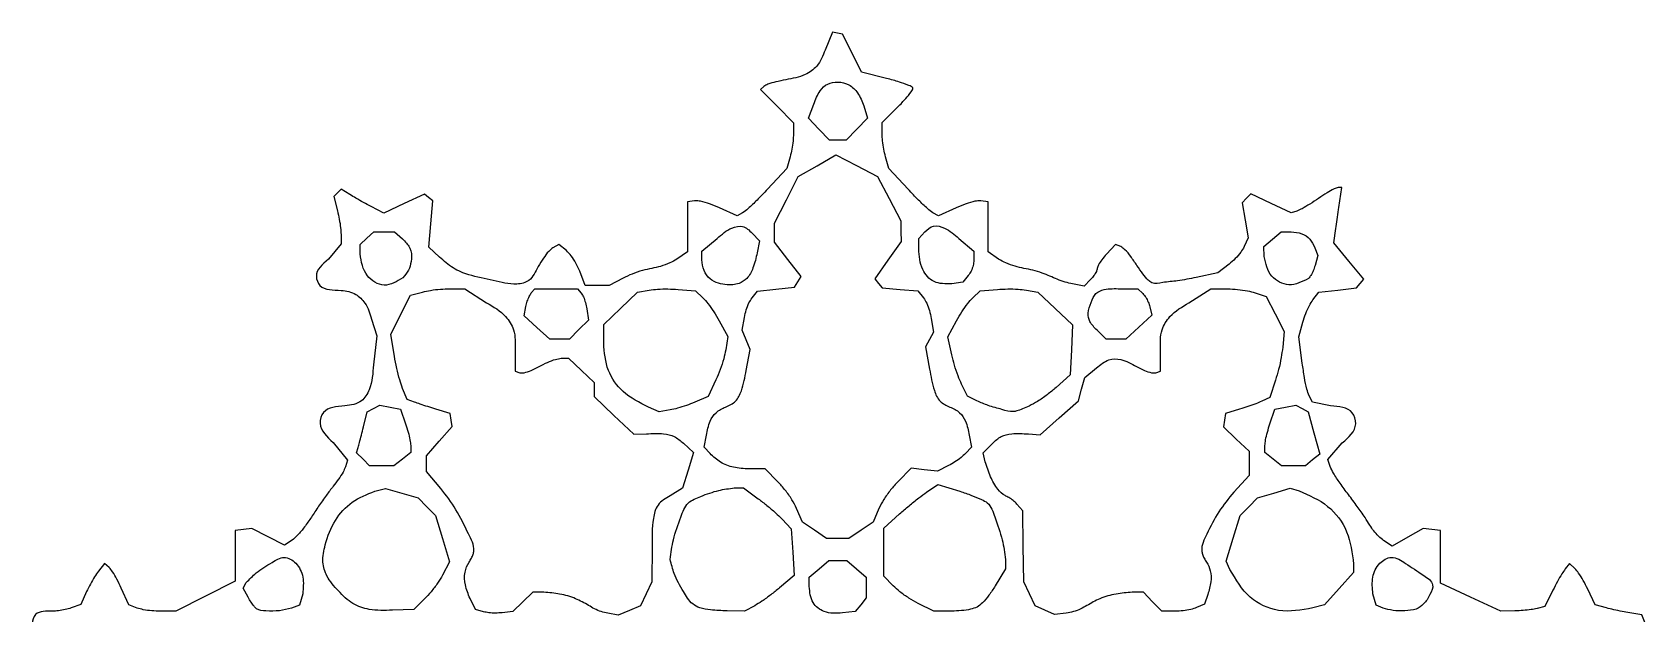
# Model space of a CAD drawing. Extents: x 0 to 409, y 0 to 428.
# Drawn here: x 0.1 to 408, y 281 to 428.1 of the extents above; entities that cross this region are included whole.
import ezdxf

# ---------------------------------------------------------------- set-up
doc = ezdxf.new("R2010")
doc.units = 0
doc.layers.add('Layer_1', color=7, linetype='CONTINUOUS')

msp = doc.modelspace()

# ---------------------------------------------------------------- linework, layer by layer
at = {"layer": 'Layer_1', "color": 7}
for points in [[(216.067344, 416.4), (209.731584, 418), (207.331584, 422.792808), (204.931584, 427.585624), (203.639824, 427.830624), (202.348064, 428.075624), (200.523424, 423.58)], [(185.002224, 414.390656), (184.198784, 413.587248), (188.365184, 409.368472), (192.531584, 405.149688), (192.523584, 402.37484)], [(208.508064, 403.576128), (205.817344, 400.800008), (203.731264, 400.800008), (201.645104, 400.800008), (198.965824, 403.564296), (196.286544, 406.328592), (197.651024, 409.901288)], [(210.271904, 409.44588), (211.198784, 406.35224), (208.508064, 403.576128), (208.508064, 403.576128)], [(214.939264, 402.430072), (214.931264, 405.260144), (218.939104, 409.207432)], [(182.039824, 360.886528), (183.409104, 362.57756), (188.085584, 363.088784), (192.761984, 363.600008), (193.597824, 364.92968), (194.433664, 366.259352), (191.082144, 370.603576), (187.730624, 374.9478), (187.730624, 377.364592), (187.730624, 379.781384), (190.730624, 385.677768), (193.730624, 391.574152), (198.486384, 394.31372), (203.242144, 397.05328), (208.486384, 394.326648), (213.730624, 391.600008), (216.705344, 386.000008), (219.680064, 380.400008), (219.705664, 377.76092), (219.731264, 375.121832), (216.401104, 370.399696), (213.070944, 365.677568), (214.017984, 364.536448), (214.965024, 363.395336), (219.481024, 363.020832), (223.997024, 362.646328), (225.420304, 360.888688)], [(191.681664, 396.584496), (190.844224, 393.568992), (185.955184, 388.342552)], [(221.507584, 388.342552), (216.618544, 393.568992), (215.781104, 396.584496)], [(80.356312, 387.014872), (78.184592, 388.37656), (77.248256, 387.440224), (76.311928, 386.503896), (77.219976, 382.897688)], [(330.633584, 385.4), (331.145104, 388.8), (330.220464, 388.8)], [(103.01552, 371.200552), (100.303008, 373.715336), (100.798248, 379.574048), (101.293488, 385.43276), (100.259624, 386.290792), (99.225752, 387.148824), (94.076896, 384.712984), (88.928032, 382.277152), (85.728032, 383.965168)], [(167.533136, 385.456312), (165.728032, 385.2), (165.728032, 378.844344), (165.728032, 372.48868), (163.069424, 370.684568)], [(179.669992, 382.368936), (178.273864, 381.621752), (173.806048, 383.667184)], [(233.656784, 383.667184), (229.188944, 381.621752), (227.792784, 382.368936)], [(244.393024, 370.681888), (241.734464, 372.483312), (241.734464, 378.841656), (241.734464, 385.2), (239.929664, 385.456312)], [(319.824464, 382.828576), (318.356784, 382.362768), (313.264064, 384.771256), (308.171344, 387.179744), (307.059824, 386.06828), (305.948384, 384.956816), (306.711024, 380.530376), (307.473584, 376.103944), (306.488144, 373.851968)], [(78.128032, 376.932848), (78.128032, 374.574216), (74.928032, 370.701768)], [(82.931232, 372.006488), (82.931232, 374.33768), (84.68208, 375.96884), (86.432928, 377.600008), (89.037472, 377.600008), (91.642008, 377.600008), (93.64552, 375.800008)], [(169.331232, 370.50352), (169.331232, 372.651016), (173.242256, 375.925512)], [(182.089184, 377.244744), (183.926064, 375.28948), (183.360064, 372.272384)], [(224.211264, 373.312176), (224.211264, 375.920424), (225.695184, 377.560216)], [(234.331264, 375.9326), (238.131264, 372.67552), (238.131264, 370.426392)], [(311.550544, 371.383368), (311.480144, 373.866648), (313.650304, 375.733328), (315.820464, 377.600008), (318.375824, 377.574568)], [(323.878384, 360.401312), (325.393264, 362.327208), (330.150384, 362.865416), (334.907504, 363.403624), (335.818944, 364.501824), (336.730384, 365.600032), (332.944464, 370.198696), (329.158624, 374.79736), (329.640384, 378.39868)], [(135.118872, 372.821592), (133.157032, 374.364776), (131.685912, 373.577456)], [(275.298944, 373.902904), (273.983504, 374.407688), (271.659024, 371.91924)], [(324.376384, 373.534808), (325.084384, 371.600008), (324.411024, 369.100616)], [(149.429896, 365.882328), (145.889728, 364), (142.875048, 364), (139.860368, 364), (138.470536, 367.639208)], [(302.657904, 369.397272), (299.813104, 367.194536), (294.373744, 366.064672)], [(93.767592, 365.963648), (93.767592, 365.963648)], [(105.591144, 363.195208), (109.451064, 363.200008), (114.934888, 359.652544)], [(126.233936, 362.12376), (127.127144, 363.200008), (132.531232, 363.200008), (137.93532, 363.200008), (138.871992, 362.071392)], [(178.763272, 364.512616), (178.763272, 364.512632)], [(236.731264, 366.52924), (235.331264, 364.881216), (232.531264, 364.465296)], [(236.731264, 366.52924), (236.731264, 366.52924)], [(267.659424, 365.525032), (265.984464, 363.850064), (263.096704, 364.391824)], [(275.074064, 363.187768), (279.616944, 363.200008), (280.872864, 361.944064)], [(292.527584, 359.652512), (298.011424, 363.199976), (302.271344, 363.154856)], [(322.734464, 365.792992), (322.734224, 365.792992)], [(91.613088, 346.166424), (90.688624, 351.599672), (93.201256, 356.559672), (95.71388, 361.519672), (98.72256, 362.355216)], [(144.531232, 349.458264), (144.531232, 354.16792), (148.82368, 358.227536), (153.116128, 362.287152), (156.06076, 362.839568)], [(163.374464, 363.029672), (167.743536, 362.667352), (169.63252, 360.892744)], [(237.829904, 360.892744), (239.718944, 362.667352), (244.087984, 363.029672)], [(251.401664, 362.839568), (254.346304, 362.287152), (258.714944, 358.155496), (263.083584, 354.023848), (262.796864, 347.711144), (262.510224, 341.39844), (258.920704, 338.187632)], [(309.284064, 362.154856), (312.036864, 361.200008), (314.300064, 356.800008), (316.563264, 352.400008), (316.216224, 348.400008)], [(85.859192, 355.517696), (87.195376, 351.278832), (86.294336, 343.960704)], [(138.291424, 352.83712), (135.854312, 350.400008), (133.395072, 350.400008), (130.93584, 350.400008), (127.664608, 353.355368), (124.393376, 356.310728), (124.867056, 358.67912)], [(140.268592, 358.108504), (140.728536, 355.274232), (138.291424, 352.83712), (138.291424, 352.83712)], [(173.708368, 355.100144), (175.895232, 351.08216), (175.393384, 347.7356)], [(180.556, 342.518912), (181.591912, 347.837816), (180.5832, 350.273064), (179.574488, 352.708304), (180.122488, 355.951896)], [(227.364464, 355.657024), (227.885424, 352.183), (226.906144, 350.35312), (225.926784, 348.523232), (226.956224, 342.861616)], [(232.521184, 346.499272), (231.521744, 350.998528), (233.731344, 355.058328)], [(282.649904, 358.611928), (283.171024, 356.535736), (279.882064, 353.467872), (279.882064, 353.46788)], [(279.882064, 353.46788), (276.593184, 350.400016), (274.100704, 350.400016), (271.608144, 350.400016), (269.269664, 352.73848)], [(321.163904, 344.318376), (320.270144, 350.99868), (321.316784, 354.737056)], [(122.131232, 347.627496), (122.131232, 342.349792), (123.312992, 341.895976)], [(284.149504, 341.896312), (285.331264, 342.349792), (285.331264, 347.627496)], [(133.798312, 345.599672), (135.663864, 345.599672), (138.897544, 342.523544), (142.131232, 339.447408), (142.131232, 337.665256), (142.131232, 335.883104), (147.131232, 331.125344), (152.131232, 326.367584), (155.331232, 326.491064)], [(251.909104, 326.4452), (254.887024, 326.266752), (259.731504, 330.531056), (264.575984, 334.795368), (265.373104, 337.755496), (266.170144, 340.715624), (269.132944, 343.157816)], [(172.931456, 340.158416), (170.971384, 335.9278), (167.551312, 334.455416), (167.551312, 334.455416)], [(238.913104, 334.809392), (236.546944, 336.032976), (235.033744, 339.016496)], [(314.400224, 340.018904), (312.931264, 335.637792), (310.931264, 334.708632)], [(96.689664, 334.51032), (94.848096, 335.203248), (93.692816, 337.968216)], [(328.331984, 333.570528), (323.729424, 334.514464), (322.893584, 336.076272)], [(83.796632, 328.226224), (84.734376, 332.052432), (86.31704, 332.899448), (87.899704, 333.746464), (90.548328, 333.249584), (93.196952, 332.752696), (94.464088, 329.03384)], [(103.396736, 312.664992), (99.731232, 316.93032), (99.731232, 318.942232), (99.731232, 320.954152), (102.966816, 324.629968), (106.2024, 328.305784), (105.966816, 329.952728), (105.731232, 331.599672), (102.131232, 332.708528)], [(161.331232, 332.524096), (158.531232, 332.06516), (155.854248, 333.226336)], [(252.131264, 333.505984), (252.131264, 333.505984)], [(305.331264, 332.689736), (301.731264, 331.600008), (301.489584, 329.907256), (301.247984, 328.214176), (304.489584, 325.142416), (307.731264, 322.070656), (307.731264, 318.987608), (307.731264, 315.904568), (303.851424, 311.752456)], [(312.998384, 329.03384), (314.265504, 332.752696), (316.914144, 333.249584), (319.562784, 333.746464), (321.117024, 332.914632), (322.671344, 332.0828), (324.125824, 326.7096), (325.580224, 321.3364), (323.767104, 319.8682), (323.767104, 319.8682)], [(76.15008, 324.245648), (79.77212, 319.799208), (79.252496, 318.0996)], [(93.623344, 320.058072), (91.515456, 318.400008), (88.423344, 318.400008), (85.331232, 318.400008), (83.690312, 320.040928), (82.049392, 321.681848), (82.454136, 323.040928)], [(95.731232, 323.51556), (95.731232, 321.716136), (93.623344, 320.058072), (93.623344, 320.058072)], [(164.692696, 324.088448), (167.2794, 321.777232), (165.858232, 317.26876), (164.437056, 312.760296), (161.351392, 310.8124)], [(171.433696, 321.486112), (169.940544, 323.136016), (170.506592, 326.153288)], [(236.955264, 326.153288), (237.521264, 323.136016), (236.026224, 321.482888)], [(241.020224, 319.437016), (240.482144, 321.674024), (242.845184, 324.037016)], [(323.767104, 319.8682), (321.953984, 318.400008), (318.950464, 318.400008), (315.947024, 318.400008), (313.839104, 320.058072), (311.731264, 321.716136), (311.731264, 323.51556)], [(328.193104, 318.206816), (327.622304, 320.013632), (331.278384, 324.19308)], [(231.731264, 318.441752), (228.931264, 317.05376), (225.607904, 317.4036), (222.284624, 317.753432), (218.958144, 314.42696)], [(188.580384, 314.350248), (185.330624, 317.600008), (181.290888, 317.600008)], [(86.674408, 311.937456), (89.4058, 312.691624), (93.500128, 311.475736), (97.594464, 310.259848), (99.802928, 308.051384), (102.0114, 305.84292), (103.793184, 299.976776), (105.574968, 294.110632), (103.79564, 290.75656)], [(177.56656, 312.800008), (179.916872, 312.800008), (183.624064, 310.0676)], [(226.194864, 311.73268), (229.058544, 313.632176), (234.594864, 311.936048)], [(302.883744, 292.184664), (301.935024, 294.267024), (303.693024, 300.054976), (305.451024, 305.84292), (307.659504, 308.051384), (309.867984, 310.259848), (313.977824, 311.480336), (318.087664, 312.700824), (320.356144, 312.050216)], [(209.602464, 302.06796), (206.559184, 300.000008), (203.730624, 300.000008), (200.902064, 300.000008), (197.858784, 302.06796), (194.815504, 304.135912), (193.322784, 307.6182)], [(214.139024, 307.6182), (212.646304, 304.135912), (209.603104, 302.06796), (209.602464, 302.06796)], [(217.686464, 288.046744), (215.331264, 290.505072), (215.331264, 296.542104), (215.331264, 302.579136), (219.331264, 306.20616)], [(261.493744, 281.108376), (258.531264, 280.779048), (256.067984, 281.8934), (253.604784, 283.00776), (252.164864, 286.04204), (250.725024, 289.07632), (250.628144, 298.054712), (250.531264, 307.033104), (249.025744, 308.696128)], [(65.773608, 299.556296), (63.8632, 298.304552), (59.729872, 300.399072), (55.596536, 302.493584), (53.46228, 302.246792), (51.328032, 302), (51.328032, 295.6), (51.328032, 289.2), (43.839856, 285.4), (36.35168, 281.6), (32.491936, 281.6)], [(189.649264, 304.900624), (191.967264, 302.466064), (192.346704, 296.554288), (192.726064, 290.642512), (189.013024, 287.521264)], [(374.934464, 281.693216), (371.334464, 281.626976), (363.734464, 285.152824), (356.134464, 288.67868), (356.134464, 295.339344), (356.134464, 302), (353.945024, 302.252112), (351.755664, 302.504224), (347.835664, 300.300712), (343.915744, 298.097192), (341.748464, 299.517224)], [(156.834328, 297.937824), (156.737416, 289.075984), (155.296464, 286.039408), (153.85552, 283.002832), (151.03144, 281.822856), (148.207368, 280.64288), (145.561696, 281.072216)], [(196.531264, 287.876296), (196.531264, 290.257776), (198.992624, 292.328896), (201.453984, 294.400008), (203.731264, 294.400008), (206.008464, 294.400008), (208.469824, 292.328896), (210.931264, 290.257776), (210.931264, 287.61752), (210.931264, 284.977264), (209.523024, 283.23824), (209.523024, 283.23824)], [(246.131264, 294.678368), (246.131264, 292.329232), (243.531264, 287.985768)], [(19.49416, 292.662128), (18.291528, 293.660224), (16.780496, 291.739256)], [(334.131264, 293.541328), (334.131264, 291.373056), (330.477584, 287.30932), (326.823904, 283.245592), (323.877584, 282.427264), (323.877584, 282.427264)], [(390.112544, 292.41976), (388.763824, 293.640352), (387.649104, 292.303496)], [(13.796456, 286.551744), (12.323456, 283.285208), (9.90636, 282.4426)], [(26.537712, 282.39632), (24.44324, 283.192632), (22.570016, 287.428336)], [(54.622584, 285.154032), (53.420248, 287.471536), (54.15684, 288.847864)], [(68.435104, 286.021592), (67.634984, 283.123816), (65.631032, 282.361912), (65.631032, 282.361912)], [(129.36932, 286.395208), (126.6074, 286.400008), (124.101464, 283.971152), (124.101464, 283.970816)], [(289.043264, 281.600344), (285.630544, 281.600344), (283.331264, 284.000344), (281.031904, 286.400344), (278.181584, 286.395544)], [(297.291424, 285.829992), (296.451584, 283.42088), (294.453744, 282.510616)], [(341.581024, 282.406512), (339.830864, 283.1116), (339.029024, 286.01548)], [(384.534464, 286.89136), (382.534464, 282.81608), (380.534464, 282.287776)], [(398.075984, 282.42208), (395.217584, 283.179376), (393.339424, 287.189272)], [(99.25524, 284.726352), (96.494168, 282.050216), (91.112696, 281.856672)], [(99.25524, 284.726352), (99.25524, 284.726352)], [(114.131232, 281.466912), (112.131232, 282.045768), (110.732472, 284.82272)], [(124.101464, 283.970816), (121.595528, 281.541968), (118.863376, 281.215008)], [(182.728064, 283.000008), (180.156192, 281.600008), (175.743712, 281.692808)], [(182.728064, 283.000008), (182.728064, 283.000008)], [(209.523024, 283.23824), (208.114864, 281.499216), (204.923024, 281.159384)], [(232.488304, 281.611768), (228.045344, 281.600008), (224.043504, 283.594216)], [(238.931264, 282.632952), (238.931264, 282.63292)], [(266.693744, 283.028072), (266.693744, 283.028072)], [(349.963264, 282.112616), (349.963264, 282.112616)], [(404.374544, 274.862048), (408.011504, 278.124104), (407.515024, 279.417904), (407.018544, 280.711704), (403.976464, 281.188248)]]:
    msp.add_lwpolyline(points, dxfattribs=at)
for points, knots in [([(200.523424, 423.58), (199.950222, 422.140483), (198.920897, 419.555473), (195.177007, 416.802759), (191.381517, 416.261447), (188.218285, 415.560091), (186.314069, 415.088779), (185.350229, 414.575853), (185.002224, 414.390656)], [0, 0, 0, 0, 4.562846, 8.193721, 13.301594, 15.869453, 17.95706, 19.136755, 19.136755, 19.136755, 19.136755]), ([(218.939104, 409.207432), (219.628554, 409.912785), (220.837651, 411.149772), (221.972726, 412.585029), (223.026979, 414.128987), (221.063297, 414.818368), (219.134191, 415.598182), (217.181258, 416.108771), (216.067344, 416.4)], [0, 0, 0, 0, 2.887916, 5.064571, 6.105027, 7.293221, 9.821557, 13.178274, 13.178274, 13.178274, 13.178274]), ([(197.651024, 409.901288), (198.100262, 411.068756), (198.856685, 413.034529), (201.066911, 415.259544), (203.855445, 415.629366), (206.703805, 414.995763), (209.080528, 412.673417), (209.850565, 410.587323), (210.271904, 409.44588)], [0, 0, 0, 0, 3.736387, 6.291296, 8.929079, 11.792049, 14.791382, 18.415537, 18.415537, 18.415537, 18.415537]), ([(192.523584, 402.37484), (192.49369, 401.770468), (192.429168, 400.466007), (192.142269, 398.528808), (191.831189, 397.215675), (191.681664, 396.584496)], [0, 0, 0, 0, 1.814706, 3.916816, 5.862415, 5.862415, 5.862415, 5.862415]), ([(215.781104, 396.584496), (215.631337, 397.218188), (215.318864, 398.540318), (215.031695, 400.496065), (214.968592, 401.816425), (214.939264, 402.430072)], [0, 0, 0, 0, 1.953092, 4.074913, 5.917314, 5.917314, 5.917314, 5.917314]), ([(185.955184, 388.342552), (185.074299, 387.428059), (183.473358, 385.766037), (181.42004, 383.718174), (180.133558, 382.726332), (179.669992, 382.368936)], [0, 0, 0, 0, 3.810968, 6.92614, 8.68098, 8.68098, 8.68098, 8.68098]), ([(227.792784, 382.368936), (227.329229, 382.726333), (226.042766, 383.718185), (223.989451, 385.76605), (222.388486, 387.42806), (221.507584, 388.342552)], [0, 0, 0, 0, 1.754817, 4.869984, 8.680983, 8.680983, 8.680983, 8.680983]), ([(330.220464, 388.8), (329.878558, 388.68286), (328.896008, 388.346231), (327.28113, 387.345146), (325.265025, 386.033842), (323.189553, 384.651151), (321.381875, 383.538487), (320.257168, 383.025814), (319.824464, 382.828576)], [0, 0, 0, 0, 1.082031, 3.109474, 5.661494, 8.310708, 10.590664, 12.016303, 12.016303, 12.016303, 12.016303]), ([(85.728032, 383.965168), (85.090397, 384.308666), (83.801524, 385.002991), (82.008358, 386.016242), (80.865798, 386.706898), (80.356312, 387.014872)], [0, 0, 0, 0, 2.172811, 4.391977, 6.17792, 6.17792, 6.17792, 6.17792]), ([(173.806048, 383.667184), (172.97925, 384.009926), (171.431831, 384.651394), (169.334674, 385.336801), (168.043097, 385.422482), (167.533136, 385.456312)], [0, 0, 0, 0, 2.688765, 5.032237, 6.561224, 6.561224, 6.561224, 6.561224]), ([(239.929664, 385.456312), (239.419705, 385.422482), (238.128134, 385.3368), (236.030988, 384.651395), (234.483578, 384.009926), (233.656784, 383.667184)], [0, 0, 0, 0, 1.528979, 3.87244, 6.561193, 6.561193, 6.561193, 6.561193]), ([(329.640384, 378.39868), (329.743986, 379.158744), (329.96196, 380.757874), (330.292871, 383.091705), (330.525055, 384.664726), (330.633584, 385.4)], [0, 0, 0, 0, 2.301276, 4.841748, 7.071466, 7.071466, 7.071466, 7.071466]), ([(77.219976, 382.897688), (77.379721, 382.186091), (77.697723, 380.769533), (78.018788, 378.777519), (78.094777, 377.494389), (78.128032, 376.932848)], [0, 0, 0, 0, 2.188017, 4.35563, 6.042467, 6.042467, 6.042467, 6.042467]), ([(93.64552, 375.800008), (93.996792, 375.451604), (94.661309, 374.792514), (95.419426, 373.795084), (96.051865, 372.231871), (95.914876, 370.183555), (95.330602, 367.741473), (94.29279, 366.561028), (93.767592, 365.963648)], [0, 0, 0, 0, 1.484469, 2.808233, 3.725858, 6.482302, 8.773979, 11.121921, 11.121921, 11.121921, 11.121921]), ([(173.242256, 375.925512), (174.379911, 376.928393), (176.195302, 378.528723), (179.889598, 379.411502), (181.334752, 377.987917), (182.089184, 377.244744)], [0, 0, 0, 0, 4.562411, 7.280382, 10.249053, 10.249053, 10.249053, 10.249053]), ([(225.695184, 377.560216), (226.411521, 378.200184), (227.863796, 379.497631), (231.407256, 378.449006), (233.216354, 376.892093), (234.331264, 375.9326)], [0, 0, 0, 0, 2.701734, 5.477395, 9.935288, 9.935288, 9.935288, 9.935288]), ([(318.375824, 377.574568), (319.29039, 377.498229), (321.014449, 377.354322), (323.285775, 375.855621), (324.004551, 374.326068), (324.376384, 373.534808)], [0, 0, 0, 0, 2.724422, 5.135842, 7.720267, 7.720267, 7.720267, 7.720267]), ([(93.767592, 365.963648), (92.221939, 365.004425), (89.193804, 363.125182), (83.819184, 366.383654), (83.244225, 370.024505), (82.931232, 372.006488)], [0, 0, 0, 0, 5.08121, 9.954751, 15.777564, 15.777564, 15.777564, 15.777564]), ([(131.685912, 373.577456), (131.325187, 373.274479), (130.408653, 372.50467), (129.227438, 370.828177), (127.619916, 368.39283), (126.28832, 365.044816), (121.54345, 363.940597), (116.556111, 365.460833), (111.056596, 366.3379), (106.316285, 368.249898), (104.125997, 370.207863), (103.01552, 371.200552)], [0, 0, 0, 0, 1.409566, 3.581448, 6.079939, 10.307908, 13.446177, 19.515786, 25.841657, 30.157448, 34.59581, 34.59581, 34.59581, 34.59581]), ([(138.470536, 367.639208), (138.163294, 368.327787), (137.554956, 369.691173), (136.454058, 371.467979), (135.526383, 372.408457), (135.118872, 372.821592)], [0, 0, 0, 0, 2.262514, 4.479781, 6.216849, 6.216849, 6.216849, 6.216849]), ([(183.360064, 372.272384), (183.05449, 370.991569), (182.512986, 368.72185), (181.071704, 365.772458), (179.459393, 364.892529), (178.763272, 364.512616)], [0, 0, 0, 0, 3.97731, 7.048151, 9.381377, 9.381377, 9.381377, 9.381377]), ([(232.531264, 364.465296), (230.957772, 364.419259), (227.933584, 364.330777), (224.506495, 368.274832), (224.317684, 371.496396), (224.211264, 373.312176)], [0, 0, 0, 0, 4.507697, 8.663612, 14.031592, 14.031592, 14.031592, 14.031592]), ([(271.659024, 371.91924), (271.261782, 371.457928), (270.530091, 370.608224), (269.681242, 369.419787), (269.330924, 368.36289), (269.12075, 367.395191), (268.494316, 366.464465), (267.947771, 365.849485), (267.659424, 365.525032)], [0, 0, 0, 0, 1.829943, 3.370623, 4.328009, 5.151987, 6.321201, 7.626943, 7.626943, 7.626943, 7.626943]), ([(294.373744, 366.064672), (292.795043, 365.730707), (289.966453, 365.132334), (286.2993, 364.906628), (283.548089, 364.259908), (281.947767, 365.545428), (280.752407, 367.058021), (279.351892, 369.122772), (277.911866, 371.2156), (276.614795, 372.905679), (275.655636, 373.632583), (275.298944, 373.902904)], [0, 0, 0, 0, 4.799283, 8.59897, 11.355753, 12.443604, 14.518477, 17.175747, 19.904177, 22.165088, 23.503664, 23.503664, 23.503664, 23.503664]), ([(306.488144, 373.851968), (306.206761, 373.363717), (305.573462, 372.264827), (304.25595, 370.779555), (303.190882, 369.858289), (302.657904, 369.397272)], [0, 0, 0, 0, 1.687601, 3.798231, 5.912379, 5.912379, 5.912379, 5.912379]), ([(322.734224, 365.792992), (321.121331, 364.954954), (318.012132, 363.339454), (312.659622, 366.083728), (311.934028, 369.55092), (311.550544, 371.383368)], [0, 0, 0, 0, 5.190289, 10.005403, 15.402857, 15.402857, 15.402857, 15.402857]), ([(74.928032, 370.701768), (73.3836, 369.371), (71.138858, 367.436806), (73.045087, 362.638445), (77.718047, 363.071623), (81.765423, 362.131476), (84.669531, 359.370474), (85.42333, 356.929258), (85.859192, 355.517696)], [0, 0, 0, 0, 5.356681, 7.785628, 13.266608, 17.115246, 20.305704, 24.679528, 24.679528, 24.679528, 24.679528]), ([(163.069424, 370.684568), (162.461088, 370.340074), (161.143168, 369.593749), (158.987911, 368.810783), (156.651742, 368.312132), (154.211945, 367.805774), (151.777666, 366.981863), (150.1883, 366.237513), (149.429896, 365.882328)], [0, 0, 0, 0, 2.095075, 4.538848, 6.838634, 9.258516, 12.010314, 14.521832, 14.521832, 14.521832, 14.521832]), ([(178.763272, 364.512632), (178.246393, 364.369546), (177.2629, 364.09729), (175.485558, 364.185162), (173.469052, 364.447049), (171.237049, 365.569593), (169.696502, 367.800949), (169.454626, 369.590545), (169.331232, 370.50352)], [0, 0, 0, 0, 1.597514, 3.039677, 5.293463, 7.674698, 10.304304, 13.04296, 13.04296, 13.04296, 13.04296]), ([(238.131264, 370.426392), (238.084825, 369.970522), (237.988038, 369.020419), (237.510901, 367.682053), (236.981871, 366.899801), (236.731264, 366.52924)], [0, 0, 0, 0, 1.372215, 2.859904, 4.198961, 4.198961, 4.198961, 4.198961]), ([(263.096704, 364.391824), (262.479757, 364.538706), (261.15729, 364.853557), (259.240129, 365.513117), (257.343246, 366.386094), (255.328794, 367.236362), (253.122891, 367.896062), (250.795077, 368.322835), (248.486687, 368.818376), (246.323224, 369.592526), (245.002247, 370.338056), (244.393024, 370.681888)], [0, 0, 0, 0, 1.90204, 4.077151, 6.06709, 8.165013, 10.632501, 12.954018, 15.262583, 17.711546, 19.807723, 19.807723, 19.807723, 19.807723]), ([(324.411024, 369.100616), (324.2621, 368.64127), (323.976375, 367.759971), (323.444137, 366.616257), (322.943825, 366.035864), (322.734464, 365.792992)], [0, 0, 0, 0, 1.450289, 2.782521, 3.741159, 3.741159, 3.741159, 3.741159]), ([(98.72256, 362.355216), (99.402053, 362.506306), (100.890779, 362.837333), (103.190837, 363.107853), (104.805095, 363.166601), (105.591144, 363.195208)], [0, 0, 0, 0, 2.087424, 4.573413, 6.932853, 6.932853, 6.932853, 6.932853]), ([(156.06076, 362.839568), (156.753784, 362.926813), (158.316503, 363.123545), (160.764353, 363.167422), (162.506865, 363.07546), (163.374464, 363.029672)], [0, 0, 0, 0, 2.094461, 4.722863, 7.329294, 7.329294, 7.329294, 7.329294]), ([(244.087984, 363.029672), (244.95559, 363.07546), (246.698104, 363.167422), (249.145947, 363.123546), (250.708651, 362.926813), (251.401664, 362.839568)], [0, 0, 0, 0, 2.606453, 5.234839, 7.32927, 7.32927, 7.32927, 7.32927]), ([(269.269664, 352.73848), (268.574892, 353.409674), (267.367887, 354.575718), (266.794809, 357.275006), (267.751384, 359.610191), (268.695041, 362.162742), (271.660977, 363.289157), (273.75026, 363.227093), (275.074064, 363.187768)], [0, 0, 0, 0, 2.84098, 4.935544, 7.786996, 10.343368, 12.648154, 16.634003, 16.634003, 16.634003, 16.634003]), ([(302.271344, 363.154856), (303.11297, 363.115606), (304.801957, 363.036837), (307.155998, 362.724523), (308.630041, 362.329933), (309.284064, 362.154856)], [0, 0, 0, 0, 2.527636, 5.072498, 7.102205, 7.102205, 7.102205, 7.102205]), ([(114.934888, 359.652544), (116.661437, 358.630361), (119.515541, 356.940624), (122.306033, 352.49231), (122.194825, 349.39734), (122.131232, 347.627496)], [0, 0, 0, 0, 5.95162, 9.838435, 15.029683, 15.029683, 15.029683, 15.029683]), ([(124.867056, 358.67912), (124.978701, 359.128002), (125.197422, 360.007391), (125.634288, 361.180166), (126.053361, 361.83961), (126.233936, 362.12376)], [0, 0, 0, 0, 1.388212, 2.719601, 3.727646, 3.727646, 3.727646, 3.727646]), ([(138.871992, 362.071392), (139.060918, 361.757598), (139.510004, 361.011694), (139.945837, 359.659119), (140.158446, 358.637681), (140.268592, 358.108504)], [0, 0, 0, 0, 1.096211, 2.605741, 4.228479, 4.228479, 4.228479, 4.228479]), ([(169.63252, 360.892744), (170.059026, 360.41892), (171.053438, 359.314185), (172.392398, 357.354512), (173.264149, 355.86113), (173.708368, 355.100144)], [0, 0, 0, 0, 1.911019, 4.455597, 7.099502, 7.099502, 7.099502, 7.099502]), ([(180.122488, 355.951896), (180.263167, 356.57696), (180.543032, 357.820463), (181.162713, 359.500157), (181.771073, 360.461738), (182.039824, 360.886528)], [0, 0, 0, 0, 1.922304, 3.824233, 5.329328, 5.329328, 5.329328, 5.329328]), ([(225.420304, 360.888688), (225.698171, 360.442662), (226.330203, 359.42814), (226.954774, 357.644979), (227.227059, 356.323757), (227.364464, 355.657024)], [0, 0, 0, 0, 1.57315, 3.578257, 5.620875, 5.620875, 5.620875, 5.620875]), ([(233.731344, 355.058328), (234.179376, 355.826324), (235.05759, 357.331719), (236.403541, 359.305752), (237.402335, 360.417024), (237.829904, 360.892744)], [0, 0, 0, 0, 2.667862, 5.229429, 7.146797, 7.146797, 7.146797, 7.146797]), ([(280.872864, 361.944064), (281.117448, 361.645392), (281.649026, 360.996259), (282.241688, 359.861992), (282.516027, 359.021896), (282.649904, 358.611928)], [0, 0, 0, 0, 1.156216, 2.512914, 3.80602, 3.80602, 3.80602, 3.80602]), ([(285.331264, 347.627496), (285.267666, 349.397339), (285.15645, 352.4923), (287.946915, 356.940624), (290.801027, 358.63034), (292.527584, 359.652512)], [0, 0, 0, 0, 5.191246, 9.078043, 15.029659, 15.029659, 15.029659, 15.029659]), ([(321.316784, 354.737056), (321.549962, 355.456524), (322.012633, 356.884092), (322.846392, 358.80004), (323.564263, 359.913911), (323.878384, 360.401312)], [0, 0, 0, 0, 2.269214, 4.502571, 6.240149, 6.240149, 6.240149, 6.240149]), ([(155.854248, 333.226336), (153.591309, 334.372303), (149.3768, 336.50656), (145.069577, 342.525622), (144.715265, 347.088336), (144.531232, 349.458264)], [0, 0, 0, 0, 7.537285, 14.037483, 21.062788, 21.062788, 21.062788, 21.062788]), ([(175.393384, 347.7356), (175.232166, 346.977262), (174.872445, 345.285211), (174.029654, 342.754306), (173.294682, 341.016998), (172.931456, 340.158416)], [0, 0, 0, 0, 2.324651, 5.186909, 7.983555, 7.983555, 7.983555, 7.983555]), ([(316.216224, 348.400008), (316.102451, 347.526444), (315.856011, 345.634247), (315.241213, 342.833446), (314.673695, 340.934129), (314.400224, 340.018904)], [0, 0, 0, 0, 2.642096, 5.722956, 8.588219, 8.588219, 8.588219, 8.588219]), ([(86.294336, 343.960704), (86.177926, 341.816087), (85.999526, 338.52943), (83.329649, 334.162667), (78.742529, 333.399013), (73.724199, 333.257), (72.146358, 327.907877), (74.532208, 325.725526), (76.15008, 324.245648)], [0, 0, 0, 0, 6.404695, 9.815288, 14.231084, 19.877808, 22.698704, 28.641388, 28.641388, 28.641388, 28.641388]), ([(93.692816, 337.968216), (93.446875, 338.67766), (92.869045, 340.344476), (92.202342, 343.09149), (91.812411, 345.126286), (91.613088, 346.166424)], [0, 0, 0, 0, 2.251682, 5.290259, 8.467771, 8.467771, 8.467771, 8.467771]), ([(123.312992, 341.895976), (123.684145, 341.897217), (124.677586, 341.900537), (126.321361, 342.572233), (128.247138, 343.532726), (130.25591, 344.565345), (132.119012, 345.321941), (133.311467, 345.519155), (133.798312, 345.599672)], [0, 0, 0, 0, 1.106338, 2.961258, 5.22224, 7.594692, 9.735462, 11.212516, 11.212516, 11.212516, 11.212516]), ([(226.956224, 342.861616), (227.253834, 341.064032), (227.717061, 338.266113), (229.283583, 334.518236), (232.083369, 333.286507), (234.639335, 332.079209), (236.328081, 329.402415), (236.724885, 327.346767), (236.955264, 326.153288)], [0, 0, 0, 0, 5.521492, 8.594142, 11.509985, 14.330243, 16.956824, 20.592737, 20.592737, 20.592737, 20.592737]), ([(235.033744, 339.016496), (234.723556, 339.718751), (234.031294, 341.286012), (233.206932, 343.79419), (232.747916, 345.60488), (232.521184, 346.499272)], [0, 0, 0, 0, 2.302211, 5.137967, 7.905929, 7.905929, 7.905929, 7.905929]), ([(269.132944, 343.157816), (270.124457, 343.97701), (271.909597, 345.451903), (275.850113, 345.517887), (278.62769, 343.788779), (281.142433, 342.577742), (282.784722, 341.900226), (283.778297, 341.897377), (284.149504, 341.896312)], [0, 0, 0, 0, 3.752037, 6.755246, 11.078791, 13.339772, 15.194706, 16.30107, 16.30107, 16.30107, 16.30107]), ([(322.893584, 336.076272), (322.701997, 336.640793), (322.185999, 338.161207), (321.679077, 340.935333), (321.34562, 343.125083), (321.163904, 344.318376)], [0, 0, 0, 0, 1.786798, 4.812352, 8.435559, 8.435559, 8.435559, 8.435559]), ([(170.506592, 326.153288), (170.73702, 327.346786), (171.13391, 329.402466), (172.822049, 332.079061), (175.379034, 333.286523), (178.150051, 334.506652), (179.766188, 338.102934), (180.248825, 340.80144), (180.556, 342.518912)], [0, 0, 0, 0, 3.635907, 6.262483, 9.082732, 11.994469, 15.009433, 20.287652, 20.287652, 20.287652, 20.287652]), ([(252.131264, 333.505984), (251.559521, 333.256275), (250.522171, 332.803211), (249.196668, 332.305102), (247.447237, 331.903815), (245.002071, 332.768258), (241.910216, 333.503865), (239.853966, 334.399557), (238.913104, 334.809392)], [0, 0, 0, 0, 1.870752, 3.394225, 4.252691, 7.191846, 10.825986, 13.891492, 13.891492, 13.891492, 13.891492]), ([(258.920704, 338.187632), (258.180191, 337.571113), (256.680647, 336.322657), (254.418196, 334.737439), (252.839705, 333.887461), (252.131264, 333.505984)], [0, 0, 0, 0, 2.890542, 5.853373, 8.265866, 8.265866, 8.265866, 8.265866]), ([(310.931264, 334.708632), (310.432687, 334.498624), (309.277047, 334.011852), (307.404631, 333.348865), (306.028275, 332.911318), (305.331264, 332.689736)], [0, 0, 0, 0, 1.622761, 3.761363, 5.955573, 5.955573, 5.955573, 5.955573]), ([(102.131232, 332.708528), (101.442205, 332.924873), (100.098269, 333.34685), (98.282332, 333.942279), (97.162715, 334.341601), (96.689664, 334.51032)], [0, 0, 0, 0, 2.166599, 4.225913, 5.732584, 5.732584, 5.732584, 5.732584]), ([(167.551312, 334.455416), (166.85225, 334.179199), (165.427765, 333.61635), (163.351063, 332.959411), (161.959788, 332.659563), (161.331232, 332.524096)], [0, 0, 0, 0, 2.25483, 4.594691, 6.522968, 6.522968, 6.522968, 6.522968]), ([(331.278384, 324.19308), (332.931928, 325.636858), (335.400118, 327.791937), (333.737991, 333.189158), (330.489437, 333.418329), (328.331984, 333.570528)], [0, 0, 0, 0, 5.90741, 8.817795, 14.572543, 14.572543, 14.572543, 14.572543]), ([(82.454136, 323.040928), (82.566038, 323.443599), (82.849689, 324.46429), (83.291722, 326.194319), (83.621519, 327.521517), (83.796632, 328.226224)], [0, 0, 0, 0, 1.253767, 3.178054, 5.356488, 5.356488, 5.356488, 5.356488]), ([(94.464088, 329.03384), (94.683981, 328.329691), (95.105917, 326.978552), (95.564232, 325.137546), (95.682485, 323.989019), (95.731232, 323.51556)], [0, 0, 0, 0, 2.213793, 4.247881, 5.674489, 5.674489, 5.674489, 5.674489]), ([(155.331232, 326.491064), (156.782296, 326.566952), (159.146848, 326.690614), (162.518139, 326.002014), (163.955086, 324.73753), (164.692696, 324.088448)], [0, 0, 0, 0, 4.364766, 7.112519, 10.010652, 10.010652, 10.010652, 10.010652]), ([(242.845184, 324.037016), (243.538784, 324.701753), (244.901347, 326.007616), (248.204575, 326.701869), (250.509643, 326.542162), (251.909104, 326.4452)], [0, 0, 0, 0, 2.827483, 5.554531, 9.768718, 9.768718, 9.768718, 9.768718]), ([(311.731264, 323.51556), (311.780007, 323.989019), (311.89825, 325.137545), (312.356541, 326.978556), (312.778486, 328.329692), (312.998384, 329.03384)], [0, 0, 0, 0, 1.426606, 3.46069, 5.674485, 5.674485, 5.674485, 5.674485]), ([(181.290888, 317.600008), (179.966805, 317.667061), (177.476129, 317.793192), (173.977575, 319.100571), (172.277431, 320.694894), (171.433696, 321.486112)], [0, 0, 0, 0, 3.967013, 7.462182, 10.905623, 10.905623, 10.905623, 10.905623]), ([(236.026224, 321.482888), (235.654641, 321.13326), (234.82365, 320.351366), (233.370528, 319.344549), (232.274867, 318.741132), (231.731264, 318.441752)], [0, 0, 0, 0, 1.529204, 3.419848, 5.281531, 5.281531, 5.281531, 5.281531]), ([(249.025744, 308.696128), (248.710644, 309.003602), (248.078925, 309.620034), (247.080011, 310.37801), (245.568992, 310.957738), (243.830241, 312.709906), (242.208059, 315.694302), (241.428115, 318.151806), (241.020224, 319.437016)], [0, 0, 0, 0, 1.321779, 2.64993, 3.723611, 6.133867, 9.816529, 13.853909, 13.853909, 13.853909, 13.853909]), ([(79.252496, 318.0996), (79.056597, 317.662987), (78.575917, 316.591666), (77.495254, 314.971404), (76.043434, 313.061536), (74.298519, 310.806923), (72.459442, 308.204192), (70.683354, 305.470617), (68.965376, 302.984861), (67.389999, 300.975974), (66.239574, 299.965555), (65.773608, 299.556296)], [0, 0, 0, 0, 1.433858, 3.518274, 5.818948, 8.635929, 12.068625, 15.376894, 18.412306, 21.140982, 22.998611, 22.998611, 22.998611, 22.998611]), ([(193.322784, 307.6182), (192.939561, 308.360476), (192.103589, 309.979693), (190.496348, 312.232317), (189.2075, 313.657026), (188.580384, 314.350248)], [0, 0, 0, 0, 2.504102, 5.462507, 8.266159, 8.266159, 8.266159, 8.266159]), ([(218.958144, 314.42696), (218.318101, 313.720968), (217.006966, 312.274733), (215.372187, 309.997699), (214.525597, 308.364128), (214.139024, 307.6182)], [0, 0, 0, 0, 2.858163, 5.854983, 8.373352, 8.373352, 8.373352, 8.373352]), ([(341.748464, 299.517224), (341.314085, 299.854981), (340.388073, 300.575012), (339.214264, 301.879469), (338.143961, 303.524748), (336.863372, 305.635564), (335.029544, 308.195894), (332.868817, 311.056485), (330.810178, 313.850473), (329.190065, 316.190963), (328.465747, 317.655533), (328.193104, 318.206816)], [0, 0, 0, 0, 1.648774, 3.514863, 5.228309, 7.53124, 10.921023, 14.668223, 18.285805, 21.339601, 23.182952, 23.182952, 23.182952, 23.182952]), ([(91.112696, 281.856672), (89.148963, 281.79392), (85.724796, 281.6845), (80.788359, 283.325433), (77.460043, 286.700698), (74.464246, 290.018356), (73.203535, 294.271479), (74.191523, 299.188939), (76.256944, 304.63728), (80.712578, 309.630021), (84.677118, 311.164435), (86.674408, 311.937456)], [0, 0, 0, 0, 5.868423, 10.232784, 15.109631, 19.8827, 23.507056, 27.918708, 34.634286, 40.891451, 47.244164, 47.244164, 47.244164, 47.244164]), ([(110.732472, 284.82272), (110.274282, 285.946215), (109.408675, 288.068707), (109.23234, 291.372482), (110.173901, 293.615628), (111.131652, 294.979718), (111.539753, 295.942674), (111.993172, 298.086229), (109.908559, 301.985318), (107.427502, 307.275828), (104.718391, 310.897929), (103.396736, 312.664992)], [0, 0, 0, 0, 3.628764, 6.855415, 9.61338, 10.741933, 11.850315, 12.729904, 17.224544, 24.119433, 30.687329, 30.687329, 30.687329, 30.687329]), ([(161.351392, 310.8124), (160.18502, 310.142207), (157.933566, 308.848531), (156.672066, 303.837806), (156.769524, 300.294149), (156.834328, 297.937824)], [0, 0, 0, 0, 3.864985, 7.460598, 14.596284, 14.596284, 14.596284, 14.596284]), ([(161.338736, 294.71376), (161.565255, 296.382848), (162.065443, 300.068446), (163.757418, 304.710186), (165.443395, 309.261646), (169.515495, 310.830136), (173.323355, 312.257566), (176.238959, 312.63029), (177.56656, 312.800008)], [0, 0, 0, 0, 5.02025, 11.085472, 15.087608, 18.684699, 23.457273, 27.447239, 27.447239, 27.447239, 27.447239]), ([(183.624064, 310.0676), (184.356917, 309.503426), (185.842963, 308.359419), (187.862206, 306.643004), (189.096083, 305.439974), (189.649264, 304.900624)], [0, 0, 0, 0, 2.774533, 5.62607, 7.943421, 7.943421, 7.943421, 7.943421]), ([(219.331264, 306.20616), (220.129295, 306.906906), (221.720264, 308.303927), (224.001154, 310.160369), (225.526933, 311.25395), (226.194864, 311.73268)], [0, 0, 0, 0, 3.186125, 6.351922, 8.81685, 8.81685, 8.81685, 8.81685]), ([(234.594864, 311.936048), (235.596204, 311.608585), (237.457839, 310.999784), (239.757398, 310.022908), (242.350443, 308.732542), (243.651622, 304.669968), (245.41131, 300.062923), (245.906682, 296.358026), (246.131264, 294.678368)], [0, 0, 0, 0, 3.152528, 5.861001, 7.561083, 11.58923, 17.669403, 22.712073, 22.712073, 22.712073, 22.712073]), ([(303.851424, 311.752456), (302.529549, 310.114914), (299.848168, 306.793214), (297.369327, 301.802338), (295.481183, 298.055865), (295.922045, 295.951065), (296.330857, 294.983413), (297.214132, 293.712714), (298.13562, 291.764041), (298.154215, 288.849432), (297.594142, 286.889388), (297.291424, 285.829992)], [0, 0, 0, 0, 6.263824, 12.705957, 17.072848, 17.959345, 19.072357, 20.202537, 22.599838, 25.406361, 28.707567, 28.707567, 28.707567, 28.707567]), ([(320.356144, 312.050216), (322.90476, 310.954306), (327.94629, 308.786436), (333.118967, 301.803191), (333.789965, 296.326839), (334.131264, 293.541328)], [0, 0, 0, 0, 8.223097, 16.266475, 24.592834, 24.592834, 24.592834, 24.592834]), ([(54.15684, 288.847864), (54.972771, 289.699952), (56.910352, 291.723394), (60.184903, 293.595224), (63.689672, 295.846183), (67.142832, 293.78685), (68.834983, 290.195082), (68.57152, 287.445348), (68.435104, 286.021592)], [0, 0, 0, 0, 3.504933, 8.323112, 11.608201, 14.878772, 18.810208, 23.031555, 23.031555, 23.031555, 23.031555]), ([(175.743712, 281.692808), (174.34903, 281.735706), (172.031729, 281.806983), (169.042863, 282.260606), (166.394456, 283.650283), (164.466358, 286.93676), (162.355113, 290.619464), (161.64105, 293.495942), (161.338736, 294.71376)], [0, 0, 0, 0, 4.188301, 6.958975, 8.997818, 12.920102, 18.017781, 21.760585, 21.760585, 21.760585, 21.760585]), ([(339.029024, 286.01548), (338.893374, 287.435193), (338.631213, 290.178976), (340.308168, 293.789214), (343.921802, 295.91245), (347.902769, 293.300276), (351.031034, 291.255346), (354.798011, 288.685632), (353.417697, 285.634622), (352.151292, 283.421439), (350.638945, 282.516791), (349.963264, 282.112616)], [0, 0, 0, 0, 4.215515, 8.147034, 11.397076, 15.288941, 20.780864, 24.061375, 26.635317, 29.498919, 31.811528, 31.811528, 31.811528, 31.811528]), ([(16.780496, 291.739256), (16.452636, 291.27198), (15.712985, 290.217806), (14.727855, 288.47585), (14.106029, 287.191266), (13.796456, 286.551744)], [0, 0, 0, 0, 1.711786, 3.861788, 5.993326, 5.993326, 5.993326, 5.993326]), ([(22.570016, 287.428336), (22.208448, 288.188043), (21.534751, 289.603577), (20.556618, 291.395887), (19.79134, 292.307948), (19.49416, 292.662128)], [0, 0, 0, 0, 2.526416, 4.707373, 6.091986, 6.091986, 6.091986, 6.091986]), ([(103.79564, 290.75656), (103.382289, 290.063803), (102.505588, 288.594494), (100.983097, 286.57381), (99.810331, 285.319867), (99.25524, 284.726352)], [0, 0, 0, 0, 2.419213, 5.131053, 7.56813, 7.56813, 7.56813, 7.56813]), ([(323.877584, 282.427264), (320.954979, 281.901107), (315.410872, 280.902999), (307.16066, 284.733076), (304.359068, 289.614235), (302.883744, 292.184664)], [0, 0, 0, 0, 8.750412, 16.599311, 25.33033, 25.33033, 25.33033, 25.33033]), ([(387.649104, 292.303496), (387.364898, 291.896523), (386.652349, 290.876179), (385.638879, 289.05205), (384.916539, 287.638856), (384.534464, 286.89136)], [0, 0, 0, 0, 1.488466, 3.731817, 6.250814, 6.250814, 6.250814, 6.250814]), ([(393.339424, 287.189272), (392.970718, 287.921965), (392.271373, 289.311705), (391.230844, 291.09387), (390.434126, 292.038483), (390.112544, 292.41976)], [0, 0, 0, 0, 2.462127, 4.670058, 6.164431, 6.164431, 6.164431, 6.164431]), ([(145.561696, 281.072216), (145.013624, 281.202168), (143.855684, 281.476723), (142.221872, 282.144341), (140.161445, 283.419174), (137.342806, 284.955192), (133.471783, 286.075619), (130.719573, 286.290021), (129.36932, 286.395208)], [0, 0, 0, 0, 1.68868, 3.567763, 5.259985, 8.95311, 13.165979, 17.223478, 17.223478, 17.223478, 17.223478]), ([(189.013024, 287.521264), (188.276867, 286.927372), (186.819137, 285.751354), (184.731499, 284.22483), (183.334146, 283.370543), (182.728064, 283.000008)], [0, 0, 0, 0, 2.837684, 5.619147, 7.749635, 7.749635, 7.749635, 7.749635]), ([(204.923024, 281.159384), (203.337955, 281.066986), (200.524869, 280.903003), (196.85399, 283.710569), (196.644283, 286.417453), (196.531264, 287.876296)], [0, 0, 0, 0, 4.648134, 8.249231, 12.458572, 12.458572, 12.458572, 12.458572]), ([(224.043504, 283.594216), (223.256772, 284.028684), (221.656331, 284.912517), (219.512068, 286.390215), (218.254862, 287.530988), (217.686464, 288.046744)], [0, 0, 0, 0, 2.69587, 5.484179, 7.785064, 7.785064, 7.785064, 7.785064]), ([(243.531264, 287.985768), (243.017124, 287.202443), (242.039724, 285.713313), (240.543682, 283.850276), (239.399266, 282.986279), (238.931264, 282.632952)], [0, 0, 0, 0, 2.814073, 5.349655, 7.103993, 7.103993, 7.103993, 7.103993]), ([(278.181584, 286.395544), (276.809773, 286.291205), (274.027061, 286.079555), (270.098371, 284.964524), (267.780247, 283.646043), (266.693744, 283.028072)], [0, 0, 0, 0, 4.123361, 8.36422, 12.105391, 12.105391, 12.105391, 12.105391]), ([(9.90636, 282.4426), (9.397116, 282.291502), (8.334409, 281.976186), (6.729063, 281.700531), (4.275258, 281.494802), (0.915708, 281.874628), (-0.507099, 277.560894), (2.599924, 275.595003), (4.705774, 273.64352), (6.132469, 272.135797), (6.752113, 271.038679), (7.012712, 270.577272)], [0, 0, 0, 0, 1.594747, 3.327976, 4.838876, 9.169446, 11.573554, 15.952707, 18.305322, 20.492252, 22.079553, 22.079553, 22.079553, 22.079553]), ([(32.491936, 281.6), (31.747913, 281.625875), (30.285082, 281.676747), (28.282695, 281.913618), (27.063176, 282.250965), (26.537712, 282.39632)], [0, 0, 0, 0, 2.233859, 4.392014, 6.025936, 6.025936, 6.025936, 6.025936]), ([(65.631032, 282.361912), (64.611833, 282.108931), (62.471248, 281.577604), (59.536285, 281.648671), (57.103945, 281.794464), (56.023817, 282.948351), (55.310736, 283.92878), (54.859935, 284.731429), (54.622584, 285.154032)], [0, 0, 0, 0, 3.121708, 6.556407, 8.979291, 9.875827, 11.180738, 12.631771, 12.631771, 12.631771, 12.631771]), ([(238.931264, 282.63292), (238.396519, 282.447547), (237.122334, 282.005841), (234.943437, 281.713461), (233.325826, 281.646459), (232.488304, 281.611768)], [0, 0, 0, 0, 1.694834, 4.038427, 6.554561, 6.554561, 6.554561, 6.554561]), ([(266.693744, 283.028072), (266.190424, 282.731165), (265.11469, 282.096592), (263.353496, 281.453432), (262.097042, 281.220311), (261.493744, 281.108376)], [0, 0, 0, 0, 1.751013, 3.742399, 5.581777, 5.581777, 5.581777, 5.581777]), ([(294.453744, 282.510616), (293.965859, 282.344976), (292.854991, 281.96783), (291.029191, 281.688706), (289.708077, 281.629924), (289.043264, 281.600344)], [0, 0, 0, 0, 1.543638, 3.514721, 5.511365, 5.511365, 5.511365, 5.511365]), ([(349.963264, 282.112616), (349.022191, 281.943426), (347.092531, 281.596503), (344.22969, 281.67247), (342.420727, 282.173799), (341.581024, 282.406512)], [0, 0, 0, 0, 2.865708, 5.876108, 8.484121, 8.484121, 8.484121, 8.484121]), ([(380.534464, 282.287776), (380.035364, 282.188841), (378.874457, 281.958718), (377.000285, 281.778818), (375.6305, 281.722058), (374.934464, 281.693216)], [0, 0, 0, 0, 1.525764, 3.548924, 5.639009, 5.639009, 5.639009, 5.639009]), ([(403.976464, 281.188248), (403.334496, 281.299364), (401.981198, 281.533603), (400.013058, 281.944464), (398.69406, 282.269684), (398.075984, 282.42208)], [0, 0, 0, 0, 1.954472, 4.12012, 6.029799, 6.029799, 6.029799, 6.029799]), ([(118.863376, 281.215008), (118.313842, 281.176172), (117.198145, 281.097325), (115.60593, 281.167564), (114.590229, 281.37374), (114.131232, 281.466912)], [0, 0, 0, 0, 1.652472, 3.354945, 4.75862, 4.75862, 4.75862, 4.75862])]:
    msp.add_open_spline(points, degree=3, knots=knots, dxfattribs=at)

doc.saveas('drawing.dxf')
